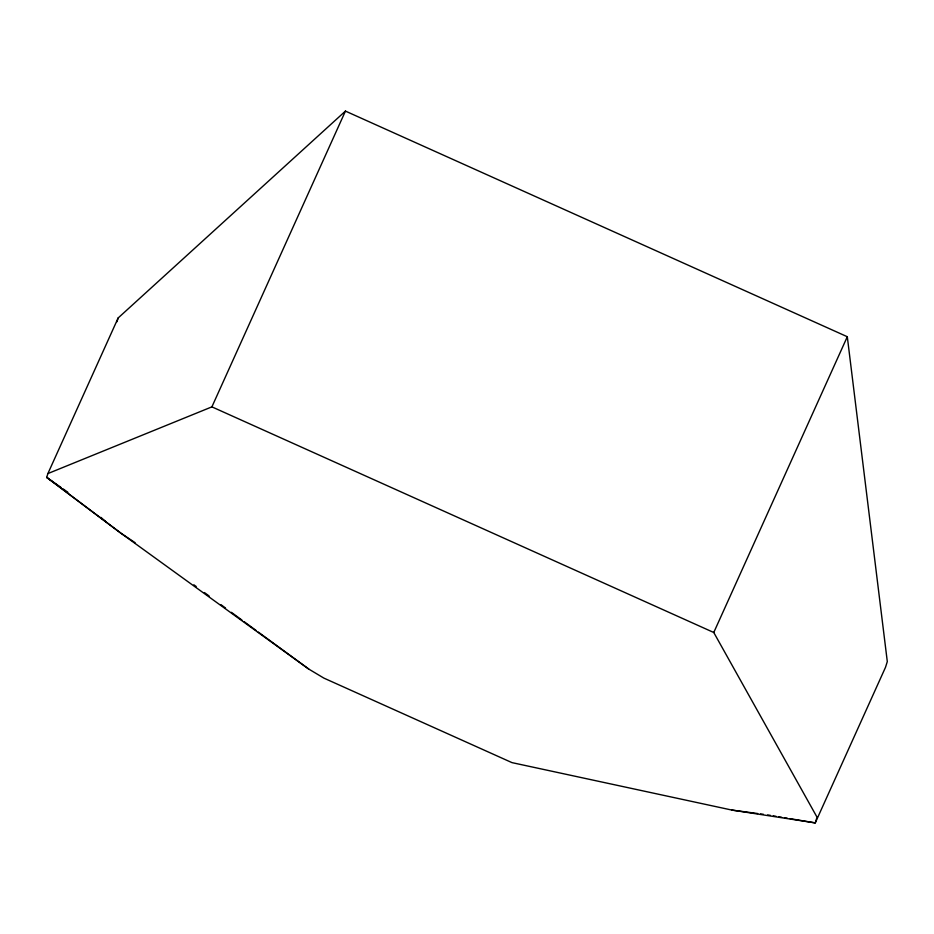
<?xml version="1.0" encoding="UTF-8"?>
<svg xmlns="http://www.w3.org/2000/svg" width="934" height="934" viewBox="0 0 934 934"><rect width="100%" height="100%" fill="white"/><g stroke="black" fill="none" stroke-linecap="round" stroke-linejoin="round"><path stroke-width="1.4" d="M47.891 473.573L46.7 477.379L120.895 533.186L308.78 669.083L323.876 678.107L511.972 762.623L731.917 810.082L815.254 822.901L885.514 667.296L887.3 661.587L847.301 336.73L345.44 111.099L118.151 317.969L47.891 473.573L211.901 406.862L345.44 111.099M116.96 321.763L118.151 317.969M790.059 818.674L815.254 822.901L817.04 817.203L713.763 632.493L847.301 336.73M731.917 810.082L757.684 813.537M760.545 813.911L763.405 814.296M767.666 814.915L770.468 815.394M773.259 815.861L776.061 816.328M778.863 816.795L781.665 817.273M784.455 817.74L787.257 818.207M211.901 406.862L713.763 632.493M135.103 542.689L120.895 533.186L46.7 477.379L60.792 487.279M63.138 488.937L67.832 492.241M193.863 584.812L196.21 586.529M204.418 592.553L209.111 595.985M220.833 604.59L225.526 608.022M231.387 612.33L241.941 620.071M244.288 621.787L256.009 630.38M258.356 632.108L308.78 669.083M101.024 517.424L106.359 522.316"/></g></svg>
